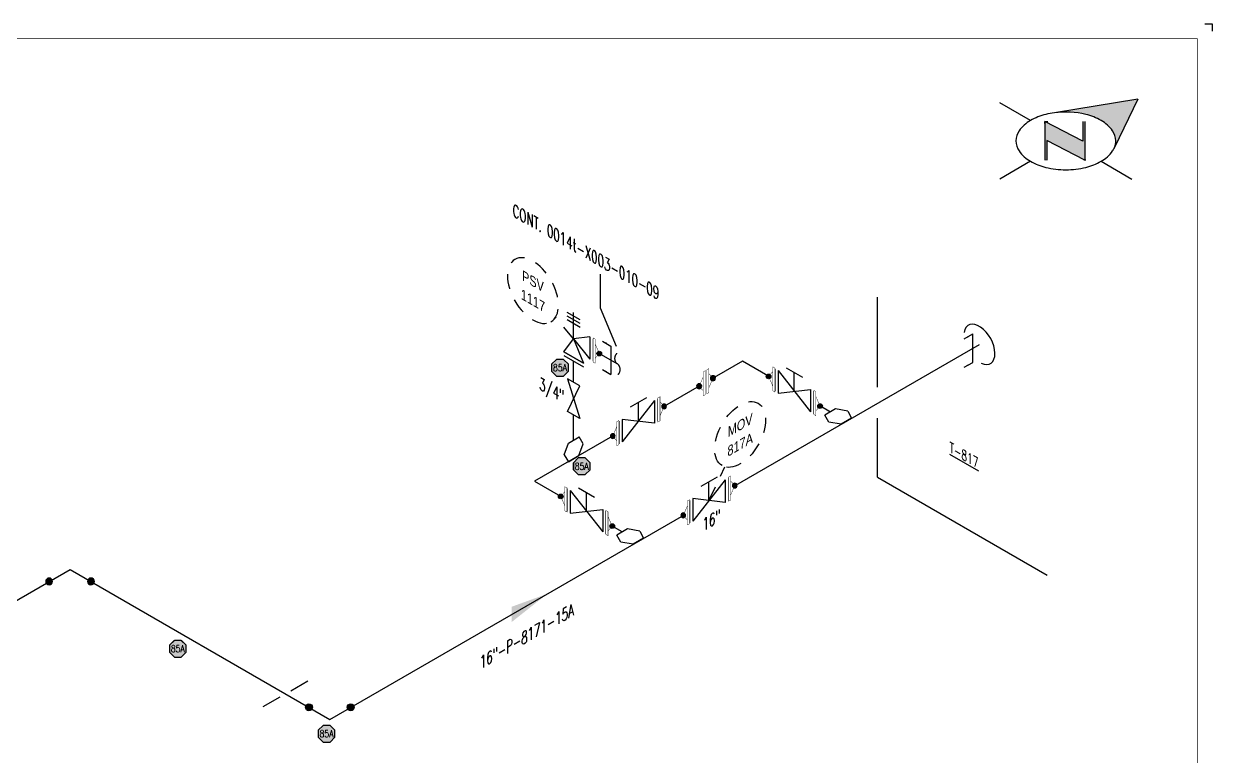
# Model space of a CAD drawing. Header units: inches. Extents: x 0 to 17.2, y 0 to 11.2.
# Drawn here: x 7.35 to 17.25, y 5.15 to 11.25 of the extents above; entities that cross this region are included whole.
import ezdxf
from ezdxf.enums import TextEntityAlignment as Align

# ---------------------------------------------------------------- set-up
doc = ezdxf.new("R2010")
doc.units = ezdxf.units.IN
doc.header["$MEASUREMENT"] = 0
doc.linetypes.add('HIDDEN2', pattern=[0.1875, 0.125, -0.0625])
for name, color, linetype in [('3', 1, 'Continuous'), ('BORDER', 3, 'Continuous'), ('COMP', 1, 'Continuous'), ('Continuation', 7, 'Continuous'), ('DL', 20, 'Continuous'), ('EQUIP', 131, 'Continuous'), ('EQUIP-ANNO', 150, 'Continuous'), ('FITTINGS', 4, 'Continuous'), ('FLOW', 1, 'Continuous'), ('PART_PCML', 7, 'Continuous'), ('PIPE-ANNO', 150, 'HIDDEN2'), ('TEXT', 7, 'Continuous'), ('UNAS.PIPE', 251, 'Continuous'), ('WELD POINTS', 41, 'Continuous'), ('Welds', 7, 'Continuous')]:
    doc.layers.add(name, color=color, linetype=linetype)
doc.layers.add('PIPE', color=7, linetype='Continuous', lineweight=30)
doc.styles.add('ISO30', font='simplex.shx', dxfattribs={"width": 0.85, "oblique": 30, "height": 0.075})
doc.styles.add('PART_Standard', font='romans', dxfattribs={"width": 0.8, "height": 0.09})
doc.styles.add('Richmond', font='arial.ttf')
doc.styles.add('SIMPLEX', font='ROMANS')
doc.styles.get("Standard").update_dxf_attribs({"font": 'arial.ttf'})
doc.dimstyles.new('Richmond', dxfattribs={"dimtxt": 0.18, "dimasz": 0.18, "dimexe": 0.18, "dimexo": 0.0625, "dimgap": 0.09, "dimtad": 0, "dimtih": 1, "dimtoh": 1, "dimdec": 4, "dimzin": 0, "dimdsep": 46, "dimtxsty": 'Richmond', "dimcen": 0.09, "dimadec": 0, "dimazin": 0, "dimtfac": 1, "dimtdec": 4, "dimtofl": 0, "dimtmove": 0, "dimatfit": 3, "dimfxl": 1, "dimtolj": 1, "dimtzin": 0, "dimarcsym": 0})

# ---------------------------------------------------------------- blocks, each defined once
blk = doc.blocks.new('north2')
at = {"layer": 'BORDER'}
for points in [[(-0.706, -0.7673, -0.156851), (-0.679, -0.8512, -0.095667), (-0.6893, -0.9048), (-0.4945, -0.5044), (-1.1905, -0.6173, -0.092194), (-0.9281, -0.6306, -0.072341), (-0.8009, -0.6813, -0.106617)], [(-0.9381, -1.0109), (-0.9364, -1.0092), (-0.9364, -0.6907), (-0.9524, -0.6907), (-0.9524, -0.8533), (-1.2701, -0.6907), (-1.2701, -0.7067), (-1.2701, -1.0118), (-1.254, -1.0118), (-1.254, -0.8492)]]:
    blk.add_hatch(color=7, dxfattribs=at).paths.add_polyline_path(points)
at = {"layer": 'BORDER', "color": 7}
for p, q in [((-1.3895, -0.6813), (-1.6462, -0.5331)), ((-0.4945, -0.5044), (-1.1905, -0.6173)), ((-0.4945, -0.5044), (-0.6893, -0.9048)), ((-1.2701, -0.6907), (-1.2701, -1.0118)), ((-0.9524, -0.8533), (-1.2701, -0.6907)), ((-1.2701, -0.7067), (-1.2701, -0.6907)), ((-1.262, -0.6907), (-1.246, -0.6907)), ((-0.9524, -0.6907), (-0.9524, -0.8533)), ((-0.9364, -0.6907), (-0.9364, -1.0118)), ((-0.9364, -1.0118), (-1.254, -0.8492)), ((-1.254, -0.8492), (-1.254, -1.0118)), ((-1.3895, -1.0211), (-1.6462, -1.1694)), ((-1.2603, -1.0109), (-1.262, -1.0092)), ((-0.9283, -1.0118), (-0.9444, -1.0118)), ((-0.8009, -1.0211), (-0.5441, -1.1694))]:
    blk.add_line(p, q, dxfattribs=at)
for centre, radius, start, end in [((-1.2376, -0.9443), 0.3037, 120, 144.34287), ((-1.1517, -1.0932), 0.4756, 103.44948, 120), ((-1.0952, -1.3294), 0.7185, 97.62035, 103.44948), ((-1.0952, -1.3294), 0.7185, 76.55052, 97.62035), ((-1.0387, -1.0932), 0.4756, 60, 76.55052), ((-0.9527, -0.9443), 0.3037, 35.65713, 60), ((-1.3674, -0.8512), 0.144, 144.34287, 180), ((-0.823, -0.8512), 0.144, 360, 35.65713), ((-1.3674, -0.8512), 0.144, 180, 215.65713), ((-0.823, -0.8512), 0.144, 337.57958, 360), ((-1.2376, -0.7582), 0.3037, 215.65713, 240), ((-0.9527, -0.7582), 0.3037, 300, 324.34287), ((-0.823, -0.8512), 0.144, 324.34287, 337.55468), ((-1.1517, -0.6093), 0.4756, 240, 256.55052), ((-1.0952, -0.373), 0.7185, 256.55052, 270), ((-1.0952, -0.373), 0.7185, 270, 283.44948), ((-1.0387, -0.6093), 0.4756, 283.44948, 300)]:
    blk.add_arc(centre, radius, start, end, dxfattribs=at)
blk = doc.blocks.new('A$C6804a2e5')
blk.add_blockref('north2', (0, 0))
blk = doc.blocks.new('A$C860dd1f6')
at = {"layer": 'PIPE'}
blk.add_blockref('A$C6804a2e5', (0, 0), dxfattribs=at)
blk = doc.blocks.new('Border')
at = {"layer": 'BORDER', "const_width": 0.005}
blk.add_lwpolyline([(0.25, 0.25), (17.25, 0.25), (17.25, 11.25), (0.25, 11.25)], close=True, dxfattribs=at)
blk = doc.blocks.new('2_ELBOW_WELD_30')
at = {"linetype": 'ByBlock', "lineweight": -2}
h = blk.add_hatch(color=0, dxfattribs=at)
edge = h.paths.add_edge_path()
edge.add_arc((0.174, 0.1004), 0.0286, 0, 360)
h = blk.add_hatch(color=0, dxfattribs=at)
edge = h.paths.add_edge_path()
edge.add_arc((0, -0.2009), 0.0286, 0, 360)
at = {"color": 0, "linetype": 'ByBlock', "lineweight": -2}
for centre in [(0.174, 0.1004), (0, -0.2009)]:
    blk.add_circle(centre, 0.0286, dxfattribs=at)
blk = doc.blocks.new('4_SUPPORT_I-BEAM_30')
at = {"color": 0, "linetype": 'ByBlock', "lineweight": -2}
for p, q in [((-0.0435, 0.0251), (-0.1857, 0.1072)), ((0.1857, -0.1072), (0.0435, -0.0251))]:
    blk.add_line(p, q, dxfattribs=at)
blk = doc.blocks.new('*U84')
blk.add_wipeout([(-0.0515, -0.1067), (0.0515, -0.1661), (0, 0), (0.0515, 0.1067), (-0.0515, 0.1661), (0, 0)]).dxf.layer = 'FITTINGS'
at = {"layer": 'FITTINGS'}
blk.add_lwpolyline([(-0.0515, -0.1067), (0.0515, 0.1067), (-0.0515, 0.1661), (0.0515, -0.1661)], close=True, dxfattribs=at)
blk = doc.blocks.new('*U85')
blk.add_wipeout([(0.0433, 0.0257), (0.0775, 0.124), (0.0433, 0.1817), (-0.0451, 0.1293), (-0.0793, 0.0309), (-0.0433, -0.0257)])
at = {"layer": 'FITTINGS', "linetype": 'Continuous'}
for p, q in [((-0.0793, 0.0309), (-0.0451, 0.1293)), ((-0.0451, 0.1293), (0.0433, 0.1817)), ((0.0775, 0.124), (0.0433, 0.1817)), ((0.0433, 0.0257), (0.0775, 0.124)), ((-0.0793, 0.0309), (-0.0433, -0.0257)), ((-0.0433, -0.0257), (0.0433, 0.0257))]:
    blk.add_line(p, q, dxfattribs=at)
blk = doc.blocks.new('3_VALVE_FLANGE_PSV_330')
at = {"color": 0, "linetype": 'ByBlock', "lineweight": -2}
for p, q in [((0.0538, 0.1564), (-0.0538, 0.2186)), ((0.0538, 0.1252), (-0.0538, 0.1873)), ((0.0538, 0.0939), (-0.0538, 0.1561))]:
    blk.add_line(p, q, dxfattribs=at)
for points in [[(0.1353, -0.1719), (0.1624, -0.1875), (0.1624, 0), (0.1353, 0.0156)], [(0.0812, -0.2031), (0.0812, -0.2344), (-0.0812, -0.1406), (-0.0812, -0.1094)]]:
    blk.add_wipeout(points, dxfattribs=at)
blk.add_wipeout([(0.1353, 0.0156), (0, 0), (-0.0812, -0.1094), (0.0812, -0.2031), (0, 0), (0.1353, -0.1719)], dxfattribs=at)
for p, q in [((0, 0), (0, 0.2187)), ((0.1353, 0.0156), (0, 0)), ((0.1353, 0.0156), (0.1353, -0.1719)), ((0.1353, 0.0156), (0.1353, -0.1719)), ((-0.0812, -0.1094), (0, 0)), ((0, 0), (0.1353, -0.1719)), ((0, 0), (0.0812, -0.2031)), ((0.1624, 0), (0.1624, -0.1875)), ((0.0812, -0.2031), (-0.0812, -0.1094)), ((-0.0812, -0.1094), (0.0812, -0.2031)), ((-0.0812, -0.1406), (0.0812, -0.2344))]:
    blk.add_line(p, q, dxfattribs=at)
blk = doc.blocks.new('1_ID-BUBBLE_INSTRUMENT_330')
at = {"color": 0, "linetype": 'ByBlock', "lineweight": -2, "extrusion": (0, 0, -1)}
blk.add_ellipse((0, 0), major_axis=(0.1502, -0.2601), ratio=0.57735, dxfattribs=at)
at = {"color": 0, "linetype": 'ByBlock', "lineweight": -2, "oblique": 330}
for tag, p in [('INST.TYPE', (0.0187, 0.067)), ('NUM', (0.0187, -0.0943))]:
    blk.add_attdef(tag, text='', height=0.075, rotation=330, dxfattribs=at).set_placement(p, align=Align.MIDDLE_CENTER)
blk = doc.blocks.new('1_Text_330')
at = {"layer": 'TEXT', "style": 'PART_Standard', "oblique": 330, "width": 0.8}
blk.add_attdef('3/4"', (0, 0), '', height=0.09, rotation=330, dxfattribs=at)
blk = doc.blocks.new('1_Text_30')
at = {"layer": 'TEXT', "style": 'PART_Standard', "oblique": 30, "width": 0.8}
blk.add_attdef('TEXT', (0, 0), '', height=0.09, rotation=30, dxfattribs=at)
blk = doc.blocks.new('3_VALVE_FLANGE_GATE_30')
at = {"color": 0, "linetype": 'ByBlock', "lineweight": -2}
blk.add_wipeout([(-0.1624, -0.1875), (-0.1353, -0.1719), (0, 0), (0.1353, -0.0156), (0.1624, 0), (0.1624, 0.1875), (0.1353, 0.1719), (0, 0), (-0.1353, 0.0156), (-0.1624, 0)], dxfattribs=at)
for p, q in [((0.1353, 0.1719), (-0.1353, -0.1719)), ((0.0677, 0.1953), (-0.0677, 0.1172)), ((0, 0), (0, 0.1563)), ((0.1353, 0.1719), (0.1353, -0.0156)), ((0.1624, 0.1875), (0.1624, 0)), ((-0.1624, 0), (-0.1624, -0.1875)), ((-0.1353, 0.0156), (-0.1353, -0.1719)), ((0.1353, -0.0156), (-0.1353, 0.0156))]:
    blk.add_line(p, q, dxfattribs=at)
blk = doc.blocks.new('AM9A04')
at = {"linetype": 'Continuous', "const_width": 0.01}
blk.add_lwpolyline([(0, -0.289), (0, 0.289), (-0.05, 0.318), (-0.05, -0.26)], close=True, dxfattribs=at)
at = {"const_width": 0.01}
blk.add_lwpolyline([(-0.05, -0.144), (-0.15, 0.087), (-0.05, 0.202)], dxfattribs=at)
blk = doc.blocks.new('A09')
at = {"layer": 'Welds'}
h = blk.add_hatch(color=256, dxfattribs=at)
h.dxf.hatch_style = 1
h.paths.add_polyline_path([(-0.03, 0, 1), (0.03, 0, 1)])
blk.add_circle((0, 0), 0.03, dxfattribs=at)
blk = doc.blocks.new('*U83')
blk.add_wipeout([(0.052, -0.03), (0.0173, -0.07), (0.0173, -0.1101), (0, -0.1001), (0, 0.1001), (0.0173, 0.0901), (0.0173, 0.05)]).dxf.layer = 'COMP'
at = {"layer": '3', "xscale": 0.65, "yscale": 0.65, "zscale": 0.65}
blk.add_blockref('A09', (0.052, -0.03), dxfattribs=at)
at = {"layer": 'COMP', "xscale": 0.3466300616258731, "yscale": 0.3466300616258731, "zscale": 0.3466300616258731, "rotation": 180}
blk.add_blockref('AM9A04', (0, 0), dxfattribs=at)
blk = doc.blocks.new('1_ID-BUBBLE_INSTRUMENT_30')
at = {"color": 0, "linetype": 'ByBlock', "lineweight": -2}
blk.add_ellipse((0, 0), major_axis=(-0.1502, -0.2601), ratio=0.57735, dxfattribs=at)
at = {"color": 0, "linetype": 'ByBlock', "lineweight": -2, "oblique": 30}
for tag, p in [('INST.TYPE', (-0.0187, 0.067)), ('NUM', (-0.0187, -0.0943))]:
    blk.add_attdef(tag, text='', height=0.075, rotation=30, dxfattribs=at).set_placement(p, align=Align.MIDDLE_CENTER)
blk = doc.blocks.new('1_ARROW_FLOW_30')
at = {"color": 0, "linetype": 'ByBlock'}
blk.add_solid([(-0.15, -0.1505), (0.15, 0.0866), (-0.15, -0.0227)], dxfattribs=at)
blk = doc.blocks.new('1_BREAK-PIPE_PIPE_00')
at = {"color": 0, "linetype": 'ByBlock', "lineweight": -2}
for centre, major_axis in [((0.03, -0.092), (0, 0.101)), ((-0.03, 0.092), (0, -0.101))]:
    blk.add_ellipse(centre, major_axis=major_axis, ratio=0.711978, start_param=0.427466, end_param=3.141593, dxfattribs=at)
blk = doc.blocks.new('1_Tilde_00')
at = {"layer": 'PIPE-ANNO', "xscale": -0.5000000000000001, "yscale": 0.5, "zscale": 0.5}
blk.add_blockref('1_BREAK-PIPE_PIPE_00', (0, 0), dxfattribs=at)
blk = doc.blocks.new('1_Cont_330')
at = {"layer": 'Continuation', "style": 'PART_Standard', "oblique": 330, "width": 0.8}
blk.add_attdef('CONT.', (0, 0), '', height=0.09, rotation=330, dxfattribs=at)
blk = doc.blocks.new('2_FLANGE_THREAD_SINGLE_30')
at = {"color": 0, "linetype": 'ByBlock', "lineweight": -2}
blk.add_line((0, 0.09375), (0, -0.09375), dxfattribs=at)
blk.add_line((0, 0.09375), (0, -0.09375), dxfattribs=at)
blk = doc.blocks.new('*U91')
blk.add_wipeout([(-0.0436, 0.0252), (-0.079, 0.1231), (-0.0454, 0.1812), (0.0436, 0.1298), (0.079, 0.0319), (0.0436, -0.0252)])
at = {"layer": 'FITTINGS', "linetype": 'Continuous'}
for p, q in [((-0.079, 0.1231), (-0.0454, 0.1812)), ((-0.0436, 0.0252), (-0.079, 0.1231)), ((0.0436, 0.1298), (-0.0454, 0.1812)), ((0.079, 0.0319), (0.0436, 0.1298)), ((0.0436, -0.0252), (-0.0436, 0.0252)), ((0.079, 0.0319), (0.0436, -0.0252))]:
    blk.add_line(p, q, dxfattribs=at)
blk = doc.blocks.new('*U92')
blk.add_wipeout([(-0.0234, 0.1133), (-0.0234, 0.0732), (-0.0581, 0.0332), (-0.0234, -0.0469), (-0.0234, -0.0869), (0.0222, -0.1133), (0.0222, -0.0732), (0.0569, -0.0332), (0.0222, 0.0469), (0.0222, 0.0869)])
at = {"linetype": 'Continuous', "const_width": 0.003}
blk.add_lwpolyline([(0.0049, -0.1032), (0.0222, -0.1133), (0.0222, 0.0869), (0.0049, 0.0969)], close=True, dxfattribs=at)
at = {"const_width": 0.003}
blk.add_lwpolyline([(0.0222, 0.0469), (0.0569, -0.0332), (0.0222, -0.0732)], dxfattribs=at)
at = {"xscale": 0.3466300616258731, "yscale": 0.3466300616258731, "zscale": 0.3466300616258731}
blk.add_blockref('AM9A04', (-0.0061, 0.0032), dxfattribs=at)
at = {"layer": 'Welds', "xscale": 0.7, "yscale": 0.7, "zscale": 0.7}
for p in [(-0.0581, 0.0332), (0.0569, -0.0332)]:
    blk.add_blockref('A09', p, dxfattribs=at)
blk = doc.blocks.new('PART_PCML')
blk.add_hatch(color=0).paths.add_polyline_path([(-0.0699, -0.029), (-0.029, -0.0699), (0.029, -0.0699), (0.0699, -0.029), (0.0699, 0.029), (0.029, 0.0699), (-0.029, 0.0699), (-0.0699, 0.029)])
at = {"color": 7, "const_width": 0.009}
blk.add_lwpolyline([(-0.0699, 0.029), (-0.029, 0.0699), (0.029, 0.0699), (0.0699, 0.029), (0.0699, -0.029), (0.029, -0.0699), (-0.029, -0.0699), (-0.0699, -0.029), (-0.0699, 0.029), (-0.029, 0.0699)], dxfattribs=at)
at = {"color": 18, "true_color": 0x000000}
blk.add_lwpolyline([(-0.029, 0.0699), (-0.0699, 0.029), (-0.0699, -0.029), (-0.029, -0.0699), (0.029, -0.0699), (0.0699, -0.029), (0.0699, 0.029), (0.029, 0.0699)], close=True, dxfattribs=at)
at = {"color": 7, "true_color": 0xffffff, "style": 'SIMPLEX', "width": 0.8, "flags": 1}
for tag, p in [('CIRCUIT', (-0.0939, 0.0889)), ('DM', (-0.0527, -0.1332)), ('TYPE', (-0.0749, -0.2043))]:
    blk.add_attdef(tag, p, '', height=0.0586, dxfattribs=at)
at = {"color": 7, "true_color": 0xffffff, "style": 'SIMPLEX', "width": 0.8}
blk.add_attdef('DMDISP', text='', height=0.0586, dxfattribs=at).set_placement((0, 0), align=Align.MIDDLE_CENTER)
blk = doc.blocks.new('*U89')
at = {"color": 20, "linetype": 'ByBlock', "ltscale": 0.7}
blk.add_line((-0.0541, 0.1498), (-0.0541, -0.0873), dxfattribs=at)
for points in [[(-0.1257, 0.191), (-0.0541, 0.1498)], [(-0.1257, -0.0459), (-0.0541, -0.0873)]]:
    blk.add_leader(points, dimstyle='Richmond', override={"dimasz": 0.04, "dimgap": 0.09, "dimtad": 0}, dxfattribs=at)
blk = doc.blocks.new('*U90')
at = {"color": 20, "linetype": 'ByBlock', "ltscale": 0.7}
blk.add_line((0.0541, 0.1498), (0.0541, -0.0873), dxfattribs=at)
for points in [[(0.1257, 0.191), (0.0541, 0.1498)], [(0.1257, -0.0459), (0.0541, -0.0873)]]:
    blk.add_leader(points, dimstyle='Richmond', override={"dimasz": 0.04, "dimgap": 0.09, "dimtad": 0}, dxfattribs=at)

msp = doc.modelspace()

# ---------------------------------------------------------------- linework, layer by layer
for p, q in [((17.1875, 11.25), (17.25, 11.25)), ((17.25, 11.25), (17.25, 11.1875)), ((11.928, 7.6256), (11.928, 8.6256))]:
    msp.add_line(p, q)
at = {"layer": 'EQUIP'}
for p, q in [((14.4599, 8.2216), (14.4599, 8.9716)), ((14.4599, 7.4716), (14.4599, 7.9624)), ((14.4599, 7.4716), (15.8748, 6.6547))]:
    msp.add_line(p, q, dxfattribs=at)
msp.add_ellipse((15.3094, 8.5779), major_axis=(0.0919, -0.1591), ratio=0.57735, start_param=5.612722, end_param=10.032187, dxfattribs=at)
at = {"layer": 'PIPE'}
for p, q in [((9.8967, 5.4529), (15.3094, 8.5779)), ((14.2003, 7.9375), (13.3343, 8.4375)), ((11.6022, 7.4375), (12.4682, 6.9375)), ((5.9665, 5.6837), (7.7316, 6.7029)), ((7.7316, 6.7029), (9.8967, 5.4529))]:
    msp.add_line(p, q, dxfattribs=at)
at = {"layer": 'UNAS.PIPE'}
msp.add_line((11.928, 8.6256), (12.2934, 8.4147), dxfattribs=at)

# ---------------------------------------------------------------- block references
msp.add_blockref('1_Tilde_00', (12.2934, 8.4147))
at = {"layer": 'BORDER'}
for name, p in [('Border', (-0.125, -0.125)), ('A$C860dd1f6', (17.125, 11.125))]:
    msp.add_blockref(name, p, dxfattribs=at)
at = {"layer": 'Continuation'}
msp.add_blockref('1_Cont_330', (11.4197, 9.6495), dxfattribs=at).add_auto_attribs({'CONT.': 'CONT. 0014t-X003-010-09'})
at = {"layer": 'DL', "rotation": 180}
msp.add_blockref('*U90', (15.3094, 8.5779), dxfattribs=at)
at = {"layer": 'FITTINGS', "xscale": -1}
msp.add_blockref('4_SUPPORT_I-BEAM_30', (9.5268, 5.6664), dxfattribs=at)
at = {"layer": 'FLOW'}
msp.add_blockref('1_ARROW_FLOW_30', (11.5609, 6.4137), dxfattribs=at)
at = {"layer": 'PART_PCML', "color": 13}
for p in [(8.6298, 6.0413), (9.8691, 5.3326)]:
    msp.add_blockref('PART_PCML', p, dxfattribs=at).add_auto_attribs({'DMDISP': '85A'})
at = {"layer": 'TEXT'}
msp.add_blockref('1_Text_30', (11.1467, 5.8695), dxfattribs=at).add_auto_attribs({'TEXT': '16"-P-8171-15A'})
at = {"layer": 'WELD POINTS', "xscale": -1, "rotation": 59.99999999999994}
msp.add_blockref('2_ELBOW_WELD_30', (7.7316, 6.7029), dxfattribs=at)
at = {"layer": 'WELD POINTS', "rotation": 120}
msp.add_blockref('2_ELBOW_WELD_30', (9.8967, 5.4529), dxfattribs=at)

# ---------------------------------------------------------------- texts
at = {"layer": 'EQUIP-ANNO', "style": 'ISO30', "oblique": 330, "width": 0.85}
msp.add_text('%%UT-817', height=0.075, rotation=330, dxfattribs=at).set_placement((15.0608, 7.6813))

# ---------------------------------------------------------------- next in the draw order: block references
at = {"layer": 'FITTINGS', "xscale": -1}
for p in [(13.7673, 8.1875), (12.0352, 7.1875)]:
    msp.add_blockref('3_VALVE_FLANGE_GATE_30', p, dxfattribs=at)
at = {"layer": 'FITTINGS'}
for name, p in [('*U84', (11.928, 8.1256)), ('3_VALVE_FLANGE_GATE_30', (13.0563, 7.2771))]:
    msp.add_blockref(name, p, dxfattribs=at)
at = {"layer": 'PIPE'}
for name, p, rotation in [('*U91', (14.2003, 7.9375), 60.00000000000003), ('*U85', (11.928, 7.6256), 359.329553650485), ('*U91', (12.4682, 6.9375), 60.00000000000003)]:
    msp.add_blockref(name, p, dxfattribs=dict(at, rotation=rotation))
at = {"layer": 'UNAS.PIPE'}
msp.add_blockref('3_VALVE_FLANGE_PSV_330', (11.928, 8.6256), dxfattribs=at)

# ---------------------------------------------------------------- next in the draw order: linework, layer by layer
at = {"layer": 'PIPE-ANNO'}
msp.add_line((13.0563, 7.2771), (13.1888, 7.5576), dxfattribs=at)
at = {"layer": 'UNAS.PIPE', "linetype": 'HIDDEN2'}
msp.add_line((11.928, 8.6256), (11.7774, 8.8039), dxfattribs=at)

# ---------------------------------------------------------------- next in the draw order: block references
at = {"layer": 'COMP', "ltscale": 0.65}
for p in [(13.9297, 8.0938), (12.1976, 7.0938)]:
    msp.add_blockref('*U83', p, dxfattribs=at)
at = {"layer": 'COMP', "ltscale": 0.65, "xscale": -1}
msp.add_blockref('*U83', (12.894, 7.1833), dxfattribs=at)
at = {"layer": 'FITTINGS', "rotation": 59.99999999999999}
msp.add_blockref('2_FLANGE_THREAD_SINGLE_30', (11.928, 8.4381), dxfattribs=at)
at = {"layer": 'PART_PCML', "color": 13}
for p in [(11.8148, 8.3835), (11.9959, 7.5625)]:
    msp.add_blockref('PART_PCML', p, dxfattribs=at).add_auto_attribs({'DMDISP': '85A'})
at = {"layer": 'PIPE-ANNO'}
msp.add_blockref('1_ID-BUBBLE_INSTRUMENT_30', (13.3162, 7.8274), dxfattribs=at).add_auto_attribs({'INST.TYPE': 'MOV', 'NUM': '817A'})
at = {"layer": 'TEXT'}
for name, p, values in [('1_Text_330', (11.6408, 8.2059), {'3/4"': '3/4"'}), ('1_Text_30', (13.0022, 7.0183), {'TEXT': '16"'})]:
    msp.add_blockref(name, p, dxfattribs=at).add_auto_attribs(values)
at = {"layer": 'UNAS.PIPE', "linetype": 'HIDDEN2'}
msp.add_blockref('1_ID-BUBBLE_INSTRUMENT_330', (11.5894, 9.0265), dxfattribs=at).add_auto_attribs({'INST.TYPE': 'PSV', 'NUM': '1117'})

# ---------------------------------------------------------------- next in the draw order: wipeouts: each hides what was drawn before it
msp.add_wipeout([(12.1424, 8.5019), (12.1077, 8.4619), (12.1077, 8.4218), (12.0904, 8.4318), (12.0904, 8.632), (12.1077, 8.622), (12.1077, 8.5819)]).dxf.layer = 'UNAS.PIPE'

# ---------------------------------------------------------------- next in the draw order: hatches: boundary and pattern name
at = {"layer": 'UNAS.PIPE'}
h = msp.add_hatch(color=256, dxfattribs=at)
h.dxf.hatch_style = 1
h.paths.add_polyline_path([(12.1619, 8.5019, 1), (12.1229, 8.5019, 1)])

# ---------------------------------------------------------------- next in the draw order: linework, layer by layer
msp.add_lwpolyline([(12.2857, 8.5597), (12.1519, 8.8812), (12.1519, 9.1641)], dxfattribs=at)
msp.add_circle((12.1424, 8.5019), 0.0195, dxfattribs=at)

# ---------------------------------------------------------------- next in the draw order: block references
at = {"layer": 'COMP', "ltscale": 0.65, "rotation": 180}
msp.add_blockref('*U83', (13.6049, 8.2813), dxfattribs=at)
at = {"layer": 'COMP', "ltscale": 0.65, "xscale": -1, "rotation": 180}
msp.add_blockref('*U83', (13.2187, 7.3708), dxfattribs=at)
at = {"layer": 'DL'}
msp.add_blockref('*U89', (12.2934, 8.4147), dxfattribs=at)
at = {"layer": 'UNAS.PIPE', "xscale": 0.3466300616258731, "yscale": 0.3466300616258731, "zscale": 0.3466300616258731, "rotation": 180}
msp.add_blockref('AM9A04', (12.0904, 8.5319), dxfattribs=at)

# ---------------------------------------------------------------- next in the draw order: linework, layer by layer
at = {"layer": 'PIPE'}
msp.add_line((13.3343, 8.4375), (11.6022, 7.4375), dxfattribs=at)

# ---------------------------------------------------------------- next in the draw order: block references
at = {"layer": 'COMP', "xscale": -1}
msp.add_blockref('*U92', (13.0312, 8.2625), dxfattribs=at)
at = {"layer": 'COMP', "ltscale": 0.65, "rotation": 180}
msp.add_blockref('*U83', (11.8728, 7.2813), dxfattribs=at)
at = {"layer": 'FITTINGS'}
msp.add_blockref('3_VALVE_FLANGE_GATE_30', (12.4682, 7.9375), dxfattribs=at)

# ---------------------------------------------------------------- next in the draw order: block references
at = {"layer": 'COMP', "ltscale": 0.65, "xscale": -1, "rotation": 180}
msp.add_blockref('*U83', (12.6306, 8.0313), dxfattribs=at)
at = {"layer": 'COMP', "ltscale": 0.65, "xscale": -1}
msp.add_blockref('*U83', (12.3059, 7.8438), dxfattribs=at)

doc.saveas('drawing.dxf')
